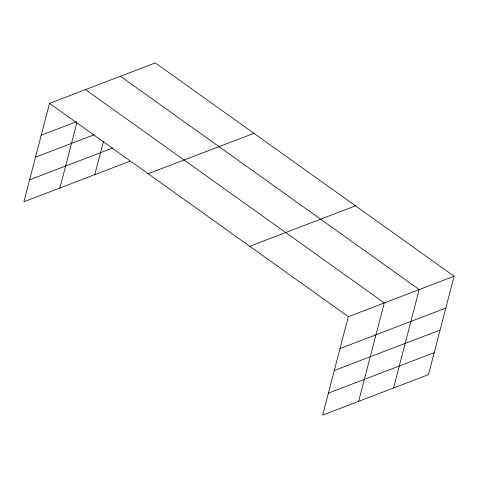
<?xml version="1.0" encoding="UTF-8"?>
<svg xmlns="http://www.w3.org/2000/svg" width="478" height="478" viewBox="0 0 478 478"><rect width="100%" height="100%" fill="white"/><g stroke="black" fill="none" stroke-linecap="round" stroke-linejoin="round"><path stroke-width="0.72" d="M454.1 276.236L348.313 316.681L322.68 415.095L428.467 374.65L454.1 276.236L155.32 62.905L49.533 103.35L23.9 201.764L129.687 161.319M59.87 188.009L76.838 122.852M94.775 174.661L103.445 141.374M358.643 401.341L384.282 302.933L85.502 89.601M393.555 387.999L419.188 289.584L120.414 76.253M41.239 135.19L76.516 121.699M35.521 157.154L94.076 134.772M29.624 179.794L112.82 147.983M148.132 173.753L253.92 133.308M249.713 246.284L355.501 205.839M340.019 348.522L445.807 308.077M334.295 370.492L440.083 330.047M328.404 393.125L434.191 352.68M49.533 103.35L348.313 316.681"/></g></svg>
